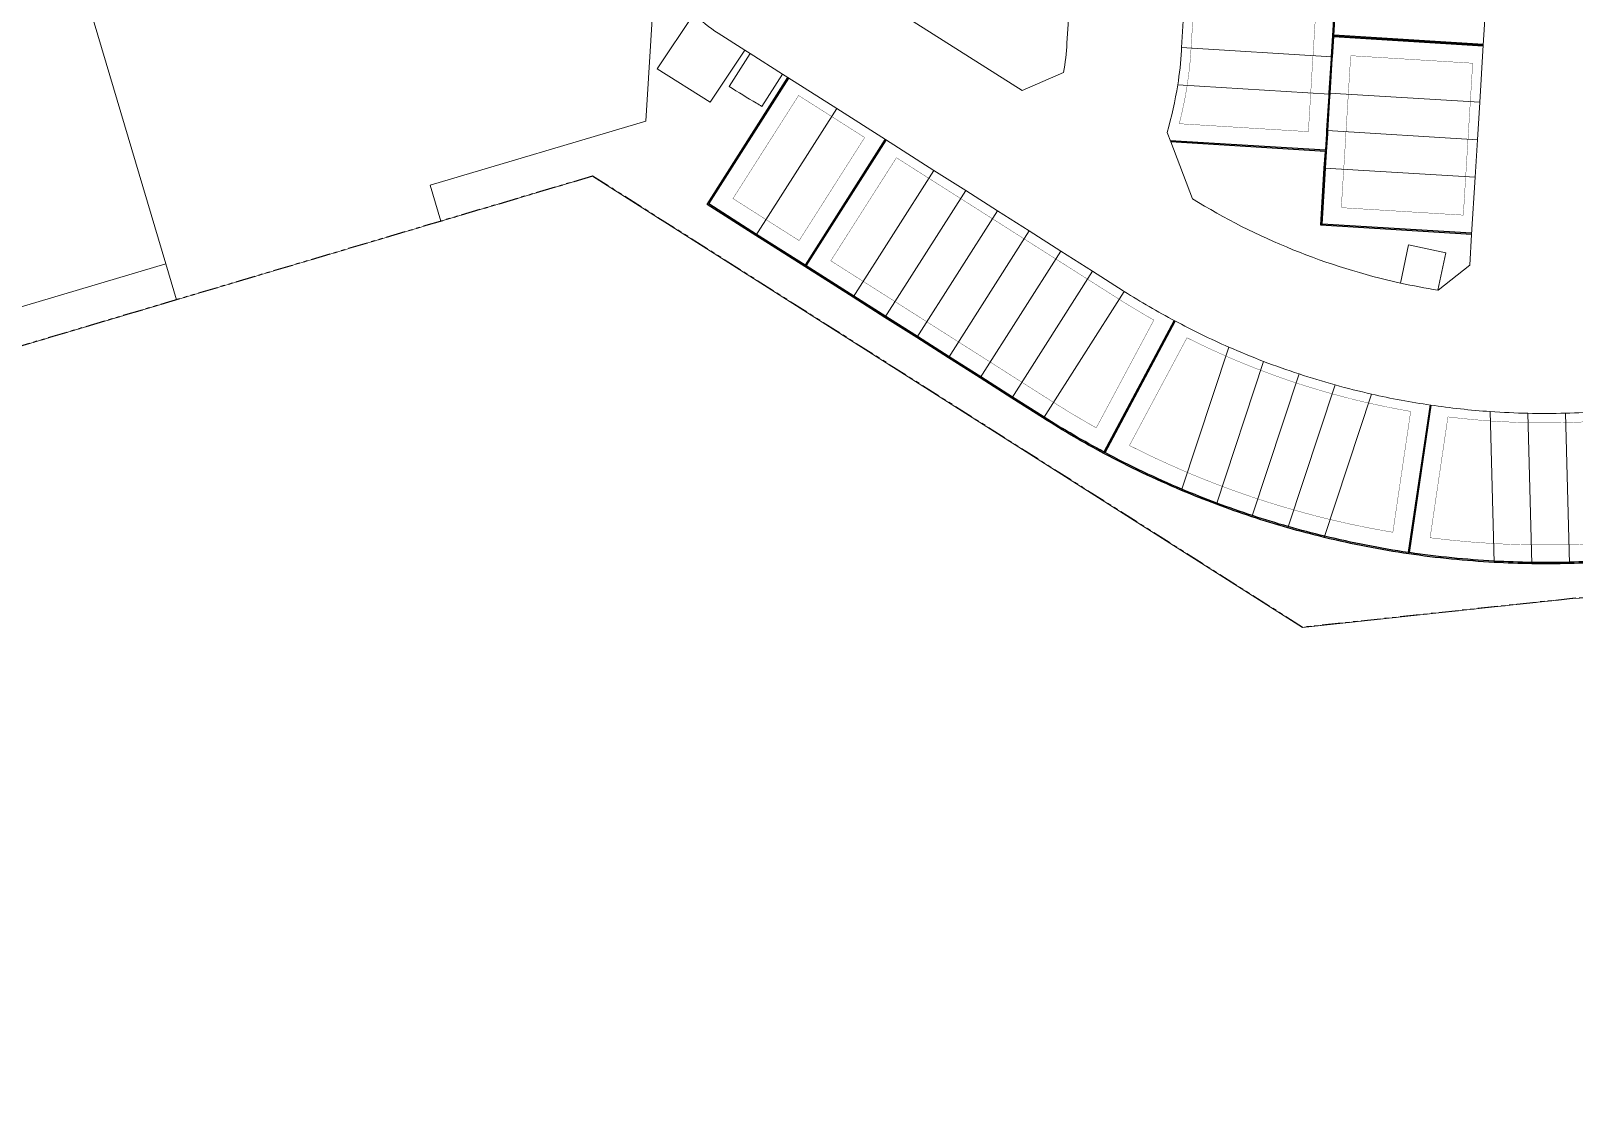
# Model space of a CAD drawing. Header units: centimetres. Extents: x -6122352 to 7132207, y -1694241 to 1947892.
# Drawn here: x 862755 to 1109007, y -616863 to -446315 of the extents above; entities that cross this region are included whole.
import ezdxf

# ---------------------------------------------------------------- set-up
doc = ezdxf.new("R2010")
doc.units = ezdxf.units.CM
doc.header["$MEASUREMENT"] = 0
doc.linetypes.add('23585-XR-AR-DAMAC PLOT LIMITS$0$PHANTOM2', pattern=[1.25, 0.625, -0.125, 0.125, -0.125, 0.125, -0.125])
doc.linetypes.add('XR-AR-END-SETTING OUT PLAN$0$23261-XR-AR-SI-GF$0$HIDDEN', pattern=[0.375, 0.25, -0.125])
for name, color, linetype, lineweight, true_color in [('08-Compound Wall-2', 6, 'Continuous', 25, 0xff00ff), ('23585-XR-AR-DAMAC PLOT LIMITS$0$1-End units', 7, 'Continuous', 5, 0xf8991e), ('23585-XR-AR-DAMAC PLOT LIMITS$0$1-Open Space', 7, 'Continuous', 5, 0x90cf5a), ('23585-XR-AR-DAMAC PLOT LIMITS$0$1-Utility', 7, 'Continuous', 5, 0x8db1ff)]:
    doc.layers.add(name, color=color, linetype=linetype, lineweight=lineweight, true_color=true_color)
for name, color, linetype in [('23585-XR-AR-BOUNDARY WALLS AND SETBACKS$0$setback', 7, 'XR-AR-END-SETTING OUT PLAN$0$23261-XR-AR-SI-GF$0$HIDDEN'), ('23585-XR-AR-DAMAC PLOT LIMITS$0$PROJECT_LIMIT', 1, 'Continuous'), ('@MI-REF LAYER', 7, 'Continuous')]:
    doc.layers.add(name, color=color, linetype=linetype)
for name, color, linetype, lineweight in [('23585-XR-AR-DAMAC PLOT LIMITS$0$1-Mid units', 41, 'Continuous', 5), ('23585-XR-AR-DAMAC PLOT LIMITS$0$1-Retail', 10, 'Continuous', 5), ('A-ANNO-TEXT', 3, 'Continuous', 25)]:
    doc.layers.add(name, color=color, linetype=linetype, lineweight=lineweight)
doc.layers.add('23585-XR-AR-DAMAC PLOT LIMITS$0$D-Phase New', color=7, linetype='Continuous', true_color=0x000080)

# ---------------------------------------------------------------- blocks, each defined once
blk = doc.blocks.new('23585-XR-AR-BOUNDARY WALLS AND SETBACKS')
at = {"layer": '08-Compound Wall-2'}
for points in [[(497461.69, 2769401.03), (497444.49, 2769384.43), (497442.73, 2769386.26), (497440.75, 2769388.31), (497438.56, 2769390.58), (497438.21, 2769390.94), (497434.39, 2769394.89), (497434.04, 2769395.26), (497430.23, 2769399.21), (497429.87, 2769399.58), (497426.06, 2769403.53), (497425.71, 2769403.89), (497421.89, 2769407.84), (497421.54, 2769408.21), (497417.73, 2769412.16), (497411.92, 2769418.17, -0.006741), (497432.48, 2769431.22)], [(497527.25, 2769387.24), (497545.59, 2769372.07, 0.003305), (497539.52, 2769364.63, 0.001806), (497536.25, 2769360.54, -0.001277), (497535.77, 2769359.94, -0.010037), (497531.94, 2769355.34, -0.01004), (497527.91, 2769350.9, -0.010055), (497523.71, 2769346.61, -0.022785), (497513.57, 2769337.55), (497498.55, 2769356.01)], [(497527.37, 2769387.39), (497545.87, 2769372.1, 0.003374), (497539.68, 2769364.51, 0.001806), (497536.41, 2769360.41, -0.001277), (497535.93, 2769359.81, -0.010037), (497532.09, 2769355.21, -0.01004), (497528.06, 2769350.76, -0.010055), (497523.85, 2769346.47, -0.022953), (497513.62, 2769337.33)], [(497498.4, 2769355.89), (497513.42, 2769337.42, -0.022786), (497502.49, 2769329.34, -0.010056), (497497.44, 2769326.09, -0.01004), (497492.27, 2769323.06, -0.010039), (497486.98, 2769320.23, -0.010056), (497481.58, 2769317.62, -0.022786), (497468.98, 2769312.51), (497461.07, 2769334.96)], [(497513.62, 2769337.33, -0.022953), (497502.6, 2769329.17, -0.010056), (497497.54, 2769325.92, -0.01004), (497492.37, 2769322.88, -0.010039), (497487.08, 2769320.06, -0.010056), (497481.66, 2769317.44, -0.022954), (497468.95, 2769312.29)], [(497460.88, 2769334.9), (497468.79, 2769312.45, -0.018462), (497458.27, 2769309.18), (497458.05, 2769309.12), (497452.48, 2769307.62), (497446.68, 2769306.06), (497440.89, 2769304.5), (497435.09, 2769302.95), (497429.3, 2769301.39), (497423.51, 2769299.83), (497414.77, 2769297.48), (497408.59, 2769320.46)], [(497468.95, 2769312.29, -0.01863), (497458.32, 2769308.99), (497458.11, 2769308.93), (497452.53, 2769307.43), (497446.73, 2769305.87), (497440.94, 2769304.31), (497435.15, 2769302.75), (497429.35, 2769301.19), (497423.56, 2769299.64), (497414.72, 2769297.26)]]:
    blk.add_lwpolyline(points, format="xyb", dxfattribs=at)
for points in [[(497442.59, 2769386.12), (497444.42, 2769384.22), (497446.75, 2769381.8), (497446.96, 2769381.59), (497450.77, 2769377.64), (497450.92, 2769377.49), (497451.13, 2769377.27), (497454.94, 2769373.32), (497455.3, 2769372.95), (497457.14, 2769371.05), (497439.29, 2769353.82)], [(497482.66, 2769379.3), (497465.47, 2769362.7), (497461.79, 2769366.51), (497459.25, 2769369.14), (497457.42, 2769371.04), (497455.44, 2769373.09), (497455.09, 2769373.46), (497451.27, 2769377.41), (497451.06, 2769377.63), (497450.92, 2769377.78), (497447.1, 2769381.73), (497446.9, 2769381.94), (497444.63, 2769384.29), (497461.83, 2769400.89)], [(497482.8, 2769379.16), (497465.46, 2769362.42), (497461.65, 2769366.37), (497459.11, 2769369), (497457.28, 2769370.9), (497439.49, 2769353.74)], [(497408.39, 2769320.41), (497414.57, 2769297.43), (497405.74, 2769295.05), (497397, 2769292.7), (497390.82, 2769315.69)], [(497414.72, 2769297.26), (497405.79, 2769294.86), (497396.86, 2769292.45), (497390.62, 2769315.63)]]:
    blk.add_lwpolyline(points, dxfattribs=at)
at = {"layer": '23585-XR-AR-BOUNDARY WALLS AND SETBACKS$0$setback', "ltscale": 40, "const_width": 0.05}
for points in [[(497440.5, 2769384.11), (497442.33, 2769382.21), (497444.67, 2769379.79), (497444.87, 2769379.57), (497448.69, 2769375.62), (497448.83, 2769375.47), (497449.04, 2769375.26), (497452.86, 2769371.31), (497453.11, 2769371.05), (497438.26, 2769356.71, 0.025045), (497434.71, 2769361.64, 0.023521), (497430.95, 2769365.93), (497430.64, 2769366.25), (497426.47, 2769370.56)], [(497526.62, 2769384.12), (497541.65, 2769371.69, 0.002345), (497537.34, 2769366.39, 0.001806), (497534.06, 2769362.27, -0.001277), (497533.59, 2769361.69, -0.010037), (497529.82, 2769357.18, -0.01004), (497525.88, 2769352.82, -0.010055), (497521.75, 2769348.61, -0.017829), (497514.04, 2769341.58), (497501.73, 2769356.71, 0.013184), (497506.7, 2769361.19, 0.011991), (497511.01, 2769365.48, 0.011962), (497515.11, 2769369.97, 0.011311), (497518.77, 2769374.39), (497518.98, 2769374.64, -0.002003), (497522.72, 2769379.32, -0.002066), (497526.62, 2769384.12, -0.002066)], [(497405.98, 2769318.21), (497411.05, 2769299.38), (497405.01, 2769297.75), (497398.97, 2769296.13), (497393.91, 2769314.96), (497399.95, 2769316.59, -0.000085), (497399.95, 2769316.59), (497405.98, 2769318.21)]]:
    blk.add_lwpolyline(points, format="xyb", dxfattribs=at)
blk.add_lwpolyline([(497479.64, 2769380.28), (497465.61, 2769366.73), (497463.88, 2769368.52), (497461.34, 2769371.16), (497459.51, 2769373.06), (497457.53, 2769375.11), (497457.17, 2769375.47), (497453.36, 2769379.42), (497453.15, 2769379.64), (497453, 2769379.79), (497449.19, 2769383.74), (497448.98, 2769383.96), (497448.73, 2769384.22), (497462.76, 2769397.76), (497467.03, 2769393.34), (497471.2, 2769389.02), (497475.37, 2769384.7)], close=True, dxfattribs=at)
for points in [[(497497.07, 2769352.92), (497509.38, 2769337.79, -0.01783), (497500.93, 2769331.66, -0.010056), (497495.97, 2769328.48, -0.01004), (497490.9, 2769325.5, -0.010039), (497485.71, 2769322.73, -0.010056), (497480.41, 2769320.16, -0.01783), (497470.77, 2769316.15), (497464.29, 2769334.54, 0.013188), (497470.49, 2769337.08, 0.011989), (497476, 2769339.67, 0.011963), (497481.37, 2769342.51, 0.011962), (497486.59, 2769345.61, 0.01199), (497491.68, 2769348.96, 0.013186)], [(497458.64, 2769332.55), (497465.12, 2769314.15, -0.013507), (497457.54, 2769311.88), (497457.32, 2769311.82), (497451.75, 2769310.32), (497445.95, 2769308.77), (497440.16, 2769307.21), (497434.37, 2769305.65), (497428.57, 2769304.09), (497422.78, 2769302.53), (497416.84, 2769300.93), (497411.78, 2769319.77), (497417.71, 2769321.36), (497423.51, 2769322.92), (497429.3, 2769324.48), (497435.1, 2769326.04), (497440.89, 2769327.6), (497446.69, 2769329.16), (497452.26, 2769330.66), (497452.48, 2769330.71, 0.01265)]]:
    blk.add_lwpolyline(points, format="xyb", close=True, dxfattribs=at)
blk = doc.blocks.new('A$C9d9485f6')
at = {"layer": 'A-ANNO-TEXT', "rotation": 312.4881850805905}
blk.add_blockref('23585-XR-AR-BOUNDARY WALLS AND SETBACKS', (-2377088.53, -1504219.25), dxfattribs=at)
blk = doc.blocks.new('23585-XR-AR-DAMAC PLOT LIMITS')
at = {"layer": '23585-XR-AR-DAMAC PLOT LIMITS$0$1-End units', "color": 251, "true_color": 0x636466}
for points in [[(497461.76, 2769400.96), (497444.49, 2769384.29), (497442.66, 2769386.19), (497440.68, 2769388.24), (497438.49, 2769390.51), (497438.14, 2769390.87), (497455.4, 2769407.54)], [(497468.11, 2769394.38), (497450.85, 2769377.71), (497447.03, 2769381.66), (497446.82, 2769381.87), (497444.49, 2769384.29), (497461.76, 2769400.96)], [(497482.8, 2769379.16), (497465.54, 2769362.49), (497461.72, 2769366.44), (497459.18, 2769369.07), (497476.45, 2769385.74)], [(497417.33, 2769322.81), (497423.56, 2769299.64), (497414.72, 2769297.26), (497408.49, 2769320.44)], [(497408.49, 2769320.44), (497414.72, 2769297.26), (497405.79, 2769294.86), (497399.56, 2769318.04)], [(497399.56, 2769318.04), (497405.79, 2769294.86), (497396.86, 2769292.45), (497390.62, 2769315.63)]]:
    blk.add_lwpolyline(points, close=True, dxfattribs=at)
for points in [[(497455.01, 2769373.39), (497455.37, 2769373.02), (497457.35, 2769370.97), (497439.49, 2769353.74), (497437.97, 2769354.34, 0.032832), (497433.54, 2769360.71), (497450.99, 2769377.56), (497451.2, 2769377.34)], [(497523.85, 2769346.47, -0.022953), (497513.62, 2769337.33), (497498.48, 2769355.95, 0.019093), (497505.67, 2769362.27)], [(497513.62, 2769337.33, -0.022953), (497502.6, 2769329.17), (497490.82, 2769350.19, 0.019096), (497498.48, 2769355.95)], [(497481.66, 2769317.44, -0.022954), (497468.95, 2769312.29), (497460.98, 2769334.93, 0.019097), (497469.89, 2769338.45)], [(497468.95, 2769312.29, -0.01863), (497458.32, 2769308.99), (497452.09, 2769332.16, 0.018558), (497460.98, 2769334.93)]]:
    blk.add_lwpolyline(points, format="xyb", close=True, dxfattribs=at)
at = {"layer": '23585-XR-AR-DAMAC PLOT LIMITS$0$1-Mid units', "color": 251, "true_color": 0x636466}
for points in [[(497472.28, 2769390.06), (497455.01, 2769373.39), (497451.2, 2769377.34), (497450.99, 2769377.56), (497450.85, 2769377.71), (497468.11, 2769394.38)], [(497476.45, 2769385.74), (497459.18, 2769369.07), (497457.35, 2769370.97), (497455.37, 2769373.02), (497455.01, 2769373.39), (497472.28, 2769390.06)], [(497444.49, 2769384.29), (497446.82, 2769381.87), (497429.56, 2769365.2), (497425.39, 2769369.52), (497442.66, 2769386.19)], [(497458.32, 2769308.99), (497458.11, 2769308.93), (497452.53, 2769307.43), (497446.3, 2769330.6), (497451.87, 2769332.1), (497452.09, 2769332.16)], [(497446.3, 2769330.6), (497452.53, 2769307.43), (497446.73, 2769305.87), (497440.5, 2769329.05)], [(497434.71, 2769327.49), (497440.94, 2769304.31), (497435.15, 2769302.75), (497428.91, 2769325.93)], [(497440.5, 2769329.05), (497446.73, 2769305.87), (497440.94, 2769304.31), (497434.71, 2769327.49)], [(497428.91, 2769325.93), (497435.15, 2769302.75), (497429.35, 2769301.19), (497423.12, 2769324.37)], [(497423.12, 2769324.37), (497429.35, 2769301.19), (497423.56, 2769299.64), (497417.33, 2769322.81)]]:
    blk.add_lwpolyline(points, close=True, dxfattribs=at)
for points in [[(497450.85, 2769377.71), (497450.99, 2769377.56), (497433.54, 2769360.71, 0.023521), (497429.87, 2769364.88), (497429.56, 2769365.2), (497446.82, 2769381.87), (497447.03, 2769381.66)], [(497535.93, 2769359.81, -0.010037), (497532.09, 2769355.21), (497513.97, 2769370.95, 0.011311), (497517.6, 2769375.32), (497517.8, 2769375.58)], [(497532.09, 2769355.21, -0.01004), (497528.06, 2769350.76), (497509.93, 2769366.52, 0.011962), (497513.97, 2769370.95)], [(497528.06, 2769350.76, -0.010055), (497523.85, 2769346.47), (497505.67, 2769362.27, 0.011991), (497509.93, 2769366.52)], [(497502.6, 2769329.17, -0.010056), (497497.54, 2769325.92), (497485.8, 2769346.88, 0.01199), (497490.82, 2769350.19)], [(497497.54, 2769325.92, -0.01004), (497492.37, 2769322.88), (497480.63, 2769343.82, 0.011962), (497485.8, 2769346.88)], [(497492.37, 2769322.88, -0.010039), (497487.08, 2769320.06), (497475.33, 2769341.01, 0.011963), (497480.63, 2769343.82)], [(497487.08, 2769320.06, -0.010056), (497481.66, 2769317.44), (497469.89, 2769338.45, 0.011989), (497475.33, 2769341.01)]]:
    blk.add_lwpolyline(points, format="xyb", close=True, dxfattribs=at)
at = {"layer": '23585-XR-AR-DAMAC PLOT LIMITS$0$1-Open Space', "color": 251, "true_color": 0x636466}
for points in [[(497373, 2769311.52), (497375.52, 2769301.18), (497385.17, 2769303.81), (497382.8, 2769313.53), (497383.77, 2769313.79), (497385.38, 2769307.78, 0.011866), (497390.27, 2769309.18, 0.002375), (497391.24, 2769309.48), (497389.66, 2769315.37), (497390.62, 2769315.63), (497396.86, 2769292.45), (497405.79, 2769294.86), (497414.72, 2769297.26), (497423.56, 2769299.64), (497429.35, 2769301.19), (497435.15, 2769302.75), (497440.94, 2769304.31), (497446.73, 2769305.87), (497452.53, 2769307.43), (497458.11, 2769308.93), (497458.32, 2769308.99, 0.01863), (497468.95, 2769312.29, 0.022954), (497481.66, 2769317.44, 0.010056), (497487.08, 2769320.06, 0.010039), (497492.37, 2769322.88, 0.01004), (497497.54, 2769325.92, 0.010056), (497502.6, 2769329.17, 0.022953), (497513.62, 2769337.33, 0.022953), (497523.85, 2769346.47, 0.010055), (497528.06, 2769350.76, 0.01004), (497532.09, 2769355.21, 0.010037), (497535.93, 2769359.81, 0.001277)], [(497536.81, 2769352.14), (497510.83, 2769316.9), (497381.2, 2769282.03), (497370.16, 2769259.32), (497364.76, 2769261.94), (497380.47, 2769294.25), (497357.74, 2769317.79, 0.20839)]]:
    blk.add_lwpolyline(points, format="xyb", dxfattribs=at)
for points in [[(497485.75, 2769369.2), (497482.2, 2769374.16), (497477.24, 2769370.61), (497480.85, 2769365.55, -0.084108), (497448.53, 2769350.17), (497439.49, 2769353.74), (497457.35, 2769370.97), (497459.18, 2769369.07), (497461.72, 2769366.44), (497465.54, 2769362.49), (497482.8, 2769379.16), (497486.2, 2769375.65), (497485.76, 2769369.21)], [(497369.43, 2769332.3), (497386.56, 2769348.84), (497390.45, 2769344.81), (497396.8, 2769338.23), (497414.07, 2769354.9), (497416.7, 2769352.17, -0.028587), (497419.75, 2769348.64), (497417.42, 2769341.79), (497377.17, 2769330.96, -0.220167)]]:
    blk.add_lwpolyline(points, format="xyb", close=True, dxfattribs=at)
blk.add_lwpolyline([(497333.11, 2769183.1), (497350.92, 2769219.74), (497345.53, 2769222.37), (497332.7, 2769195.98)], dxfattribs=at)
at = {"layer": '23585-XR-AR-DAMAC PLOT LIMITS$0$1-Retail', "color": 251, "true_color": 0x636466}
blk.add_lwpolyline([(497345.53, 2769222.37), (497222.4, 2769282.22), (497210.13, 2769278.42, 0.205918), (497209, 2769240.67), (497219.4, 2769214.35, -0.016592), (497228.6, 2769188.6, 0.00195), (497229.54, 2769185.72), (497236.37, 2769179.35), (497282.62, 2769187.34), (497320.83, 2769193.93), (497332.7, 2769195.98)], format="xyb", close=True, dxfattribs=at)
at = {"layer": '23585-XR-AR-DAMAC PLOT LIMITS$0$1-Utility', "color": 251, "true_color": 0x636466}
for points in [[(497485.75, 2769369.2, -0.014242), (497480.85, 2769365.55), (497477.24, 2769370.61), (497482.2, 2769374.16)], [(497383.77, 2769313.79), (497389.66, 2769315.37), (497391.24, 2769309.48, -0.002375), (497390.27, 2769309.18, -0.011866), (497385.38, 2769307.78)], [(497373, 2769311.52, 0.060509), (497377.93, 2769312.22), (497382.8, 2769313.53), (497385.17, 2769303.81), (497375.52, 2769301.18)]]:
    blk.add_lwpolyline(points, format="xyb", close=True, dxfattribs=at)
at = {"layer": '23585-XR-AR-DAMAC PLOT LIMITS$0$D-Phase New', "color": 8, "const_width": 0.1}
blk.add_lwpolyline([(497536.81, 2769352.14), (497584.9, 2769406.41), (497631.67, 2769450.47), (497321.18, 2769786.63), (497249.2, 2769738.1), (497196.84, 2769708.74), (496968.84, 2769577.18), (496894.23, 2769525.45), (496774.4, 2769438.43), (496699.47, 2769372.26), (496681.41, 2769354.87), (497226.77, 2768802.17), (497256.16, 2768835.96), (497300.28, 2768896.74), (497338.9, 2768961.17), (497371.7, 2769028.74), (497381.73, 2769055.04), (497333.11, 2769183.1), (497381.2, 2769282.03), (497510.83, 2769316.9)], close=True, dxfattribs=at)
at = {"layer": '23585-XR-AR-DAMAC PLOT LIMITS$0$PROJECT_LIMIT', "linetype": '23585-XR-AR-DAMAC PLOT LIMITS$0$PHANTOM2', "ltscale": 5}
blk.add_lwpolyline([(498007.3, 2770689.12), (498279.8, 2770271.46), (498197.26, 2769860.14), (497694.7, 2769500.9), (497637.67, 2769456.13), (497584.9, 2769406.41), (497536.81, 2769352.14), (497510.83, 2769316.9), (497381.2, 2769282.03), (497333.11, 2769183.1)], dxfattribs=at)
blk = doc.blocks.new('A$Cf093b529')
at = {"layer": 'A-ANNO-TEXT'}
blk.add_blockref('23585-XR-AR-DAMAC PLOT LIMITS', (-495391.99, -2768603.44), dxfattribs=at)

msp = doc.modelspace()

# ---------------------------------------------------------------- block references
at = {"layer": '@MI-REF LAYER', "xscale": 1000, "yscale": 1000, "zscale": 1000}
msp.add_blockref('A$C9d9485f6', (-23958.95046, 48155.57226), dxfattribs=at)
at = {"layer": '@MI-REF LAYER', "xscale": 1000, "yscale": 1000, "zscale": 1000, "rotation": 312.4882903633292}
msp.add_blockref('A$Cf093b529', (-891608.73293, 539022.72011), dxfattribs=at)

doc.saveas('drawing.dxf')
